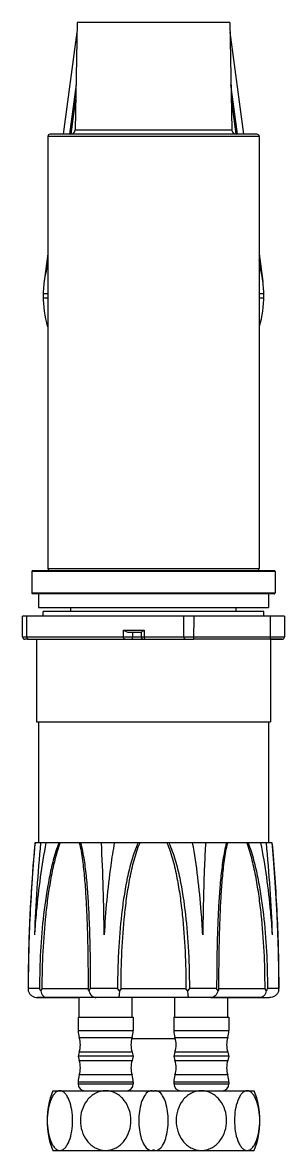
# Model space of a CAD drawing. Header units: millimetres. Extents: x 120 to 1856, y -818 to 764.
# Drawn here: x 1795 to 1852, y 366.7 to 612.2 of the extents above; entities that cross this region are included whole.
import ezdxf

# ---------------------------------------------------------------- set-up
doc = ezdxf.new("R2010")
doc.units = ezdxf.units.MM
doc.header["$LTSCALE"] = 0.1
doc.layers.add('02___PRT_ALL_AXES', color=7, linetype='Continuous')

msp = doc.modelspace()

# ---------------------------------------------------------------- linework, layer by layer
at = {"color": 7, "linetype": 'Continuous'}
for p, q in [((1806.9164, 612.1925), (1806.5092, 588.8628)), ((1840.1404, 612.1925), (1806.9164, 612.1925)), ((1840.1404, 612.1925), (1840.5476, 588.8628)), ((1803.9542, 587.8804), (1806.8799, 610.1038)), ((1840.1769, 610.1038), (1843.1026, 587.8803)), ((1806.6802, 598.6881), (1805.26, 587.8787)), ((1841.7968, 587.8787), (1840.3766, 598.688)), ((1805.6206, 587.8924), (1806.628, 595.6172)), ((1840.4288, 595.6175), (1841.4362, 587.8925)), ((1800.533, 587.3811), (1800.5284, 493.3814)), ((1823.533, 587.38), (1800.533, 587.3811)), ((1846.0333, 587.8803), (1801.0327, 587.8803)), ((1805.6169, 587.8639), (1805.6206, 587.8924)), ((1806.5092, 588.8628), (1840.5476, 588.8628)), ((1846.533, 587.3797), (1823.533, 587.3816)), ((1846.533, 587.3797), (1846.5284, 493.3792)), ((1800.5318, 561.8847), (1799.7337, 555.8229)), ((1846.5318, 561.8335), (1847.3231, 555.8229)), ((1800.5313, 553.1337), (1799.5325, 553.1337)), ((1847.5243, 553.1337), (1846.5313, 553.1337)), ((1799.5318, 552.2885), (1800.5313, 552.2885)), ((1846.5313, 552.2885), (1847.525, 552.2885)), ((1797.0284, 492.6816), (1797.0282, 488.0816)), ((1850.0284, 492.679), (1797.0284, 492.6816)), ((1801.0285, 492.8818), (1797.2284, 492.8816)), ((1800.5284, 493.3814), (1823.5284, 493.3811)), ((1823.531, 492.8812), (1801.0285, 492.8818)), ((1823.5284, 493.3811), (1846.5284, 493.3792)), ((1846.0283, 492.8796), (1823.531, 492.8812)), ((1849.8282, 492.879), (1846.0283, 492.8796)), ((1850.0284, 492.679), (1850.0282, 488.079)), ((1797.0282, 488.0816), (1848.5282, 488.0794)), ((1797.2285, 487.8816), (1797.2282, 487.8816)), ((1797.2282, 487.8816), (1823.5282, 487.8812)), ((1798.3284, 487.8813), (1797.2282, 487.8816)), ((1798.5282, 487.8818), (1798.528, 484.8815)), ((1823.5282, 487.8812), (1849.8281, 487.879)), ((1848.5282, 487.8793), (1848.528, 484.8791)), ((1848.5282, 488.0794), (1850.0282, 488.079)), ((1849.8282, 487.879), (1848.7279, 487.8788)), ((1849.8278, 487.879), (1849.8281, 487.879)), ((1798.528, 484.8815), (1805.278, 484.8818)), ((1799.5279, 482.9708), (1799.528, 483.9704)), ((1805.028, 483.9706), (1799.5282, 483.9704)), ((1823.528, 483.97), (1805.028, 483.9706)), ((1805.278, 484.8818), (1841.778, 484.88)), ((1805.528, 483.9706), (1805.528, 484.8817)), ((1842.028, 483.9688), (1823.528, 483.97)), ((1841.528, 483.9688), (1841.528, 484.88)), ((1841.778, 484.88), (1848.528, 484.8791)), ((1847.5278, 483.968), (1842.028, 483.9688)), ((1847.5279, 482.9695), (1847.528, 483.968)), ((1795.0277, 478.4708), (1795.0279, 482.9708)), ((1795.9066, 482.9709), (1795.0279, 482.9708)), ((1795.9066, 482.9709), (1795.9064, 478.4709)), ((1832.2706, 482.9703), (1795.9066, 482.9709)), ((1830.149, 478.4703), (1830.1492, 482.9703)), ((1832.2706, 482.9703), (1832.2703, 477.9702)), ((1852.0279, 482.9692), (1832.2706, 482.9703)), ((1849.0277, 477.9694), (1849.0279, 482.9694)), ((1852.0279, 482.9692), (1852.0277, 478.4692)), ((1816.9854, 478.4705), (1816.9855, 479.9705)), ((1816.9855, 479.9705), (1821.4647, 479.9705)), ((1818.2744, 479.4705), (1820.8828, 479.4704)), ((1818.9259, 479.4705), (1818.9258, 478.4705)), ((1820.8789, 479.4704), (1820.8789, 478.4704)), ((1821.4647, 479.9705), (1821.4646, 478.4705)), ((1795.0277, 478.4708), (1795.9064, 478.4709)), ((1796.2599, 477.9708), (1795.5277, 477.9708)), ((1795.5277, 477.9708), (1795.5277, 477.9703)), ((1796.2599, 477.9702), (1795.5277, 477.9703)), ((1795.9064, 478.4709), (1818.9258, 478.4705)), ((1796.2599, 477.9708), (1818.7943, 477.9704)), ((1798.0277, 477.9704), (1798.0268, 459.9704)), ((1818.7943, 477.9704), (1832.2703, 477.9702)), ((1818.9258, 478.4705), (1832.2703, 478.4703)), ((1830.5026, 477.9699), (1832.2703, 477.9698)), ((1832.2703, 478.4703), (1852.0277, 478.4692)), ((1851.1927, 477.9693), (1832.2703, 477.9702)), ((1849.0277, 477.9679), (1849.0268, 459.9679)), ((1849.0277, 477.9688), (1851.5277, 477.9687)), ((1851.5277, 477.9671), (1850.4223, 477.9671)), ((1851.5277, 477.9664), (1850.4224, 477.9664)), ((1851.5277, 477.9692), (1851.192, 477.9693)), ((1851.5277, 477.9664), (1851.5277, 477.9692)), ((1798.0271, 459.9704), (1801.0268, 459.9707)), ((1798.5268, 459.9704), (1798.5255, 433.6704)), ((1801.0268, 459.9707), (1823.5268, 459.97)), ((1823.5268, 459.97), (1848.5268, 459.9681)), ((1848.5268, 459.968), (1848.5255, 433.668)), ((1848.5268, 459.9681), (1849.0265, 459.9679)), ((1820.6094, 433.6702), (1797.7278, 433.6706)), ((1848.0886, 433.6683), (1820.6094, 433.6702)), ((1849.3232, 433.668), (1848.0886, 433.6683)), ((1796.2431, 405.268), (1796.2263, 401.5744)), ((1796.247, 405.5095), (1796.2284, 401.9709)), ((1796.2668, 401.9708), (1796.2263, 401.5749)), ((1796.2263, 401.5748), (1796.2321, 401.4323)), ((1798.7226, 401.9709), (1796.2668, 401.9708)), ((1799.3142, 401.9708), (1798.9799, 401.4323)), ((1799.3142, 401.9708), (1809.289, 401.9707)), ((1809.7779, 401.9707), (1809.4715, 401.4322)), ((1815.7067, 401.9705), (1809.7779, 401.9707)), ((1816.1053, 401.4319), (1815.7067, 401.9705)), ((1816.4707, 401.9704), (1816.1053, 401.4319)), ((1816.4707, 401.9704), (1830.5773, 401.9697)), ((1830.9426, 401.4312), (1830.5773, 401.9697)), ((1831.3412, 401.9697), (1830.9426, 401.4312)), ((1837.2701, 401.9693), (1831.3412, 401.9697)), ((1837.5764, 401.4308), (1837.2701, 401.9693)), ((1837.7589, 401.9693), (1847.7338, 401.9685)), ((1848.0679, 401.4299), (1847.7338, 401.9685)), ((1850.7811, 401.9681), (1848.3253, 401.9684)), ((1850.8216, 401.5722), (1850.7811, 401.9681)), ((1850.8157, 401.4296), (1850.8215, 401.5722)), ((1798.292, 399.9707), (1801.0239, 399.9703)), ((1815.9086, 399.9704), (1798.292, 399.9702)), ((1801.0239, 399.9699), (1807.3656, 399.9695)), ((1846.7503, 399.9685), (1815.9086, 399.9704)), ((1835.9807, 399.9694), (1840.1544, 399.9689)), ((1839.6953, 399.9679), (1846.0239, 399.9677)), ((1846.0239, 399.9681), (1848.7557, 399.9682)), ((1847.0675, 399.9684), (1847.5255, 399.9684)), ((1847.6862, 399.9677), (1848.7557, 399.9677)), ((1807.1156, 392.8128), (1819.1156, 392.8128)), ((1827.9453, 392.8128), (1839.9453, 392.8128)), ((1807.3656, 391.2515), (1818.8656, 391.2515)), ((1818.8159, 391.0903), (1828.1953, 391.0903)), ((1828.1953, 391.2515), (1839.6953, 391.2515)), ((1807.3599, 388.1119), (1807.1476, 387.1903)), ((1818.8712, 388.1119), (1807.3599, 388.1119)), ((1818.8712, 388.1119), (1819.0836, 387.1903)), ((1828.1897, 388.1119), (1827.9773, 387.1903)), ((1839.701, 388.1119), (1828.1897, 388.1119)), ((1839.701, 388.1119), (1839.9133, 387.1903)), ((1819.0836, 387.1903), (1807.1476, 387.1903)), ((1807.1476, 387.1903), (1807.3599, 386.2687)), ((1807.3599, 386.2687), (1818.8712, 386.2687)), ((1819.0836, 387.1903), (1818.8712, 386.2687)), ((1839.9133, 387.1903), (1827.9773, 387.1903)), ((1827.9773, 387.1903), (1828.1897, 386.2687)), ((1828.1897, 386.2687), (1839.701, 386.2687)), ((1839.9133, 387.1903), (1839.701, 386.2687)), ((1818.8656, 383.129), (1807.3656, 383.129)), ((1839.6953, 383.129), (1828.1953, 383.129)), ((1819.1156, 381.5678), (1807.1156, 381.5678)), ((1839.9453, 381.5678), (1827.9453, 381.5678)), ((1801.6156, 379.6903), (1845.4448, 379.6903)), ((1801.6156, 366.6903), (1845.4448, 366.6903))]:
    msp.add_line(p, q, dxfattribs=at)
for points in [[(1797.7279, 433.6706), (1797.524, 431.358), (1797.3002, 428.6236), (1797.0855, 425.7426), (1796.8842, 422.7188), (1796.7008, 419.5496), (1796.5398, 416.2288), (1796.406, 412.7478), (1796.3051, 409.0974), (1796.2431, 405.268)], [(1850.8216, 401.5722), (1850.8001, 405.7263), (1850.7226, 409.9902), (1850.5971, 414.0522), (1850.432, 417.9105), (1850.2357, 421.5626), (1850.016, 425.0045), (1849.781, 428.2268), (1849.5388, 431.2147), (1849.3232, 433.668)]]:
    msp.add_lwpolyline(points, dxfattribs=at)
for centre, radius, start, end in [((1801.0337, 587.3804), 0.5, 90.061182, 179.978025), ((1805.5093, 588.8803), 1, 270.005441, 359.000088), ((1841.5475, 588.8803), 1, 180.999912, 269.994559), ((1846.0323, 587.3802), 0.5, 0.003731, 89.938301), ((1870.0675, 546.5385), 70.9439, 168.573796, 172.480093), ((1776.6612, 546.4835), 71.2764, 7.529395, 11.390087), ((1823.5284, 552.6903), 24, 163.877822, 196.067518), ((1823.5284, 552.6903), 24, 344.076667, 16.059857), ((1797.2284, 492.6816), 0.2, 89.9972, 179.9972), ((1801.0284, 493.3814), 0.5, 179.9972, 270.009435), ((1846.0284, 493.3792), 0.5, 269.997205, 359.9972), ((1849.8284, 492.679), 0.2, 359.9972, 89.9972), ((1797.2282, 488.0816), 0.2, 179.9972, 269.9972), ((1849.8282, 488.079), 0.2, 269.9972, 359.9972), ((1795.5277, 478.4708), 0.5, 179.9972, 269.9972), ((1795.5277, 478.4703), 0.5, 179.9972, 269.9972), ((1821.3789, 478.4704), 0.5, 179.9972, 269.9972), ((1851.5277, 478.4692), 0.5, 269.9972, 359.9972), ((1851.5277, 478.4687), 0.5, 269.9972, 359.9972), ((1851.5277, 478.4669), 0.5, 269.9972, 359.9972), ((1851.5277, 478.4664), 0.5, 269.9972, 359.9972), ((2142.6143, 400.5912), 345.2407, 174.501733, 177.838101), ((1506.1229, 400.7281), 343.5486, 2.149276, 5.502087), ((1812.1156, 392.8128), 5, 180, 198.194872), ((1814.1156, 392.8128), 5, 341.805128, 0), ((1832.9453, 392.8128), 5, 180, 198.194872), ((1834.9453, 392.8128), 5, 341.805128, 0), ((1812.1156, 381.5678), 5, 161.805128, 180), ((1814.1156, 381.5678), 5, 0, 18.194872), ((1832.9453, 381.5678), 5, 161.805128, 180), ((1834.9453, 381.5678), 5, 0, 18.194872), ((1823.1987, 378.1765), 1.5365, 117.639048, 118.070247), ((1823.8622, 378.1766), 1.5363, 61.923915, 62.381539), ((1823.1987, 368.204), 1.5364, 241.936467, 242.360206), ((1823.862, 368.2044), 1.5368, 297.615335, 298.104435)]:
    msp.add_arc(centre, radius, start, end, dxfattribs=at)
for centre, major_axis, start_param, end_param in [((1802.6156, 389.6903), (-5, 0), 2.82042886, 3.45915308), ((1823.6156, 389.6903), (0, 5), 1.2532359, 1.89196012), ((1823.4453, 389.6903), (-5, 0), 2.82042886, 3.45915308), ((1844.4453, 389.6903), (0, 5), 1.2532359, 1.89196012), ((1802.6156, 384.6903), (-5, 0), 2.82403222, 3.46275645), ((1823.6156, 384.6903), (0, 5), 1.24963253, 1.88835676), ((1823.4453, 384.6903), (-5, 0), 2.82403222, 3.46275645), ((1844.4453, 384.6903), (0, 5), 1.24963253, 1.88835676)]:
    msp.add_ellipse(centre, major_axis=major_axis, ratio=1, start_param=start_param, end_param=end_param, dxfattribs=at)
for points, knots in [([(1816.9855, 479.9705), (1817.164, 479.8443), (1817.5658, 479.6092), (1818.0276, 479.4705), (1818.2744, 479.4705)], [0, 0, 0, 0, 0.46967246, 1, 1, 1, 1]), ([(1820.8828, 479.4704), (1820.8914, 479.4705), (1820.9113, 479.4942), (1820.9481, 479.5272), (1821.0015, 479.5831), (1821.0992, 479.6769), (1821.2521, 479.8123), (1821.3885, 479.9166), (1821.4647, 479.9705)], [0, 0, 0, 0, 0.03355254, 0.10421431, 0.20482734, 0.3296436, 0.63571321, 1, 1, 1, 1]), ([(1795.9064, 478.4709), (1795.9064, 478.3481), (1795.952, 478.1634), (1796.1124, 478.0014), (1796.2131, 477.9708), (1796.2599, 477.9708)], [0, 0, 0, 0, 0.55252593, 0.78920648, 1, 1, 1, 1]), ([(1817.3389, 477.9705), (1817.2921, 477.9705), (1817.1914, 478.001), (1817.031, 478.163), (1816.9854, 478.3477), (1816.9854, 478.4705)], [0, 0, 0, 0, 0.21079352, 0.44747407, 1, 1, 1, 1]), ([(1818.9258, 478.4705), (1818.9258, 478.3519), (1818.9103, 478.1899), (1818.8625, 478.0243), (1818.8153, 477.9704), (1818.7943, 477.9704)], [0, 0, 0, 0, 0.66444631, 0.88208244, 1, 1, 1, 1]), ([(1821.4646, 478.4705), (1821.4646, 478.4379), (1821.4732, 478.3145), (1821.5155, 478.1914), (1821.5682, 478.1169)], [0, 0, 0, 0, 0.26270544, 1, 1, 1, 1]), ([(1821.5682, 478.1169), (1821.584, 478.0946), (1821.6469, 478.0191), (1821.7469, 477.9704), (1821.8182, 477.9704)], [0, 0, 0, 0, 0.27731861, 1, 1, 1, 1]), ([(1830.5026, 477.9703), (1830.4557, 477.9703), (1830.355, 478.0008), (1830.1946, 478.1628), (1830.149, 478.3475), (1830.149, 478.4703)], [0, 0, 0, 0, 0.21079352, 0.44747407, 1, 1, 1, 1]), ([(1797.7381, 433.6706), (1797.5159, 431.1179), (1797.0938, 425.9183), (1796.627, 418.0367), (1796.3342, 410.0224), (1796.2646, 404.6573), (1796.2668, 401.9708)], [0, 0, 0, 0, 0.24215844, 0.49298286, 0.74610423, 1, 1, 1, 1]), ([(1800.1296, 433.6707), (1799.1678, 428.7093), (1798.2468, 422.0173), (1797.7261, 415.2976), (1797.6193, 413.6148)], [0, 0, 0, 0, 0.74982542, 1, 1, 1, 1]), ([(1802.9448, 433.6707), (1802.7083, 433.0582), (1802.2651, 431.8153), (1801.7093, 429.9086), (1801.2387, 427.9679), (1800.4034, 424.0406), (1799.5249, 418.0624), (1798.8629, 410.0326), (1798.7258, 404.6581), (1798.7226, 401.9709)], [0, 0, 0, 0, 0.06132049, 0.12317391, 0.18540755, 0.24779812, 0.4981505, 0.74901111, 1, 1, 1, 1]), ([(1799.3142, 401.9708), (1799.3143, 404.6517), (1799.446, 410.0133), (1799.9531, 416.6973), (1800.6025, 422.0144), (1801.234, 425.9736), (1801.9125, 429.2383), (1802.5968, 431.8008), (1803.0059, 433.0565), (1803.238, 433.6707)], [0, 0, 0, 0, 0.25082628, 0.50154972, 0.6268162, 0.75190478, 0.87657605, 0.93856473, 1, 1, 1, 1]), ([(1807.362, 433.6707), (1807.5206, 433.0534), (1807.7819, 431.794), (1808.1802, 429.2281), (1808.5256, 425.9622), (1808.8092, 422.0067), (1809.0715, 416.6859), (1809.2473, 410.0039), (1809.2892, 404.6508), (1809.289, 401.9707)], [0, 0, 0, 0, 0.06010084, 0.12117753, 0.24485324, 0.3696738, 0.49515659, 0.74723401, 1, 1, 1, 1]), ([(1807.6374, 433.6706), (1807.8211, 433.0631), (1808.0838, 431.8068), (1808.4196, 429.9037), (1808.6832, 427.9647), (1808.9671, 425.3459), (1809.2342, 422.0423), (1809.4558, 418.0548), (1809.6093, 414.0474), (1809.7088, 410.0278), (1809.767, 406.0009), (1809.776, 403.3144), (1809.7779, 401.9707)], [0, 0, 0, 0, 0.05981447, 0.12068402, 0.18218017, 0.24415139, 0.36891808, 0.49445761, 0.62048517, 0.74683063, 0.87336905, 1, 1, 1, 1]), ([(1812.7942, 413.6146), (1812.7572, 416.9722), (1812.6475, 423.6606), (1812.3725, 430.3449), (1812.1828, 433.6705)], [0, 0, 0, 0, 0.50200477, 1, 1, 1, 1]), ([(1815.0018, 433.6704), (1814.7083, 432.0164), (1813.6566, 425.3697), (1813.0602, 418.6559), (1812.7942, 413.6146)], [0, 0, 0, 0, 0.24967228, 1, 1, 1, 1]), ([(1820.2074, 433.6702), (1819.6274, 432.4637), (1818.7378, 429.9221), (1817.7858, 426.0158), (1817.0777, 422.0529), (1816.3709, 416.7301), (1815.9487, 411.3714), (1815.7389, 406.002), (1815.7108, 403.3143), (1815.7067, 401.9705)], [0, 0, 0, 0, 0.12470349, 0.24954078, 0.37446636, 0.49947322, 0.74964632, 0.87481301, 1, 1, 1, 1]), ([(1816.4707, 401.9704), (1816.4708, 404.6512), (1816.5938, 410.012), (1817.0773, 416.6972), (1817.7224, 422.0156), (1818.3706, 425.9779), (1819.0964, 429.2455), (1819.8623, 431.8081), (1820.3357, 433.0607), (1820.6094, 433.6702)], [0, 0, 0, 0, 0.25029661, 0.50044908, 0.62544984, 0.75037573, 0.87521445, 0.93761629, 1, 1, 1, 1]), ([(1826.4416, 433.6699), (1826.7153, 433.0603), (1827.1885, 431.8077), (1827.9542, 429.2451), (1828.6797, 425.9774), (1829.3274, 422.015), (1829.972, 416.6966), (1830.4549, 410.0113), (1830.5774, 404.6506), (1830.5773, 401.9697)], [0, 0, 0, 0, 0.06238385, 0.12478568, 0.2496244, 0.3745503, 0.49955105, 0.74970347, 1, 1, 1, 1]), ([(1826.8437, 433.6699), (1827.129, 433.0639), (1827.6457, 431.8255), (1828.4711, 429.2742), (1829.5807, 424.7097), (1830.5702, 418.0646), (1831.1009, 411.3709), (1831.3088, 406.0012), (1831.338, 403.3136), (1831.3412, 401.9697)], [0, 0, 0, 0, 0.06239291, 0.12479676, 0.24962813, 0.49948597, 0.74965378, 0.87481684, 1, 1, 1, 1]), ([(1834.2548, 413.6135), (1834.1663, 415.2959), (1833.7351, 422.0096), (1832.9287, 428.7038), (1832.048, 433.6696)], [0, 0, 0, 0, 0.25039602, 1, 1, 1, 1]), ([(1834.8671, 433.6694), (1834.7723, 432.011), (1834.4447, 425.33), (1834.3108, 418.6409), (1834.2548, 413.6135)], [0, 0, 0, 0, 0.24833852, 1, 1, 1, 1]), ([(1839.4137, 433.6691), (1839.241, 433.0584), (1838.9599, 431.8073), (1838.5204, 429.2538), (1838.135, 425.9945), (1837.816, 422.0409), (1837.5936, 418.0533), (1837.4398, 414.046), (1837.3402, 410.0264), (1837.2803, 405.9996), (1837.274, 403.3131), (1837.2701, 401.9693)], [0, 0, 0, 0, 0.05980835, 0.12069088, 0.24414769, 0.36891666, 0.49445474, 0.62048269, 0.7468284, 0.87336754, 1, 1, 1, 1]), ([(1837.7589, 401.9693), (1837.759, 404.6495), (1837.8014, 410.0025), (1837.9779, 416.6845), (1838.2406, 422.0052), (1838.5247, 425.9607), (1838.8704, 429.2266), (1839.269, 431.7925), (1839.5304, 433.0519), (1839.6891, 433.6691)], [0, 0, 0, 0, 0.25276599, 0.50484341, 0.63032621, 0.75514678, 0.87882247, 0.93989921, 1, 1, 1, 1]), ([(1843.8131, 433.6687), (1844.0452, 433.0545), (1844.454, 431.7987), (1845.1381, 429.2362), (1845.8163, 425.9715), (1846.4474, 422.0122), (1847.0963, 416.695), (1847.6027, 410.0109), (1847.7339, 404.6494), (1847.7338, 401.9685)], [0, 0, 0, 0, 0.06143554, 0.12342414, 0.24809542, 0.37318397, 0.49845041, 0.7491738, 1, 1, 1, 1]), ([(1844.1062, 433.6687), (1844.354, 433.0612), (1844.7871, 431.8138), (1845.5228, 429.2645), (1846.2536, 426.0067), (1846.9353, 422.049), (1847.6362, 416.7269), (1848.1854, 410.03), (1848.3218, 404.6557), (1848.3253, 401.9684)], [0, 0, 0, 0, 0.06127645, 0.12317238, 0.24775954, 0.3728476, 0.49815733, 0.74901413, 1, 1, 1, 1]), ([(1849.4298, 413.6123), (1849.3231, 415.2951), (1848.8032, 422.0149), (1847.8822, 428.7069), (1846.9209, 433.6684)], [0, 0, 0, 0, 0.25017528, 1, 1, 1, 1]), ([(1849.3129, 433.668), (1849.536, 431.1155), (1849.9558, 425.9157), (1850.4226, 418.0341), (1850.7143, 410.0198), (1850.7838, 404.6547), (1850.7811, 401.9681)], [0, 0, 0, 0, 0.24215534, 0.49298066, 0.74610286, 1, 1, 1, 1]), ([(1796.2321, 401.4323), (1796.2965, 401.217), (1796.5051, 400.8065), (1797.1572, 400.1796), (1797.8483, 399.9707), (1798.292, 399.9707)], [0, 0, 0, 0, 0.25167539, 0.50303373, 1, 1, 1, 1]), ([(1798.9799, 401.4323), (1798.9536, 401.4763), (1798.855, 401.6493), (1798.7722, 401.8316), (1798.7226, 401.9709)], [0, 0, 0, 0, 0.25733952, 1, 1, 1, 1]), ([(1798.9799, 401.4323), (1799.0187, 401.2254), (1799.1356, 400.8412), (1799.4383, 400.3618), (1799.8363, 400.0459), (1800.1497, 399.9708), (1800.2975, 399.9707)], [0, 0, 0, 0, 0.29791226, 0.56162444, 0.7909351, 1, 1, 1, 1]), ([(1809.4715, 401.4322), (1809.4511, 401.4762), (1809.3759, 401.6505), (1809.3191, 401.8327), (1809.289, 401.9707)], [0, 0, 0, 0, 0.25585402, 1, 1, 1, 1]), ([(1809.4715, 401.4322), (1809.5658, 401.0317), (1809.874, 400.4638), (1810.5331, 400.0435), (1810.8938, 399.9706), (1811.067, 399.9706)], [0, 0, 0, 0, 0.53509466, 0.77471143, 1, 1, 1, 1]), ([(1816.1053, 401.4319), (1816.0984, 401.231), (1816.0793, 400.8742), (1816.0372, 400.4597), (1815.9976, 400.2085), (1815.9685, 400.0824), (1815.9466, 400.0109), (1815.9209, 399.9704), (1815.9086, 399.9704)], [0, 0, 0, 0, 0.40537128, 0.72116169, 0.83683447, 0.92174166, 0.97529853, 1, 1, 1, 1]), ([(1830.9426, 401.4312), (1830.9494, 401.2303), (1830.9685, 400.8735), (1831.0105, 400.459), (1831.0502, 400.2077), (1831.0792, 400.0816), (1831.1011, 400.0102), (1831.1269, 399.9697), (1831.1391, 399.9697)], [0, 0, 0, 0, 0.40537114, 0.72115527, 0.83682433, 0.92172795, 0.97528861, 1, 1, 1, 1]), ([(1837.5764, 401.4308), (1837.482, 401.0303), (1837.1738, 400.4625), (1836.5147, 400.0423), (1836.1539, 399.9693), (1835.9807, 399.9694)], [0, 0, 0, 0, 0.53509589, 0.77472011, 1, 1, 1, 1]), ([(1837.7589, 401.9693), (1837.749, 401.9239), (1837.7032, 401.7397), (1837.6366, 401.5608), (1837.5764, 401.4308)], [0, 0, 0, 0, 0.24476947, 1, 1, 1, 1]), ([(1848.0679, 401.4299), (1848.0292, 401.223), (1847.9122, 400.8388), (1847.6094, 400.3595), (1847.2114, 400.0436), (1846.898, 399.9685), (1846.7503, 399.9685)], [0, 0, 0, 0, 0.29791658, 0.56163409, 0.79095175, 1, 1, 1, 1]), ([(1848.3253, 401.9684), (1848.3091, 401.9229), (1848.237, 401.7371), (1848.1455, 401.5592), (1848.0679, 401.4299)], [0, 0, 0, 0, 0.24298305, 1, 1, 1, 1]), ([(1850.8157, 401.4296), (1850.7514, 401.2143), (1850.5427, 400.8039), (1849.8905, 400.177), (1849.1994, 399.9682), (1848.7557, 399.9682)], [0, 0, 0, 0, 0.25167281, 0.50302973, 1, 1, 1, 1]), ([(1803.1563, 379.6903), (1802.9554, 379.6903), (1802.5192, 379.5661), (1801.9707, 379.098), (1801.4981, 378.4178), (1800.9496, 377.2276), (1800.5163, 375.4589), (1800.3447, 373.1904), (1800.5162, 370.922), (1800.9494, 369.1534), (1801.4979, 367.9632), (1801.9705, 367.2828), (1802.5191, 366.8145), (1802.9554, 366.6903), (1803.1563, 366.6903)], [0, 0, 0, 0, 0.03993409, 0.08613587, 0.14086321, 0.20349625, 0.3457646, 0.49999817, 0.65421433, 0.79646965, 0.85910634, 0.91384337, 0.96006315, 1, 1, 1, 1]), ([(1803.1563, 366.6903), (1803.3571, 366.6903), (1803.7933, 366.8145), (1804.3419, 367.2826), (1804.8145, 367.9629), (1805.363, 369.1531), (1805.7962, 370.9217), (1805.9678, 373.1903), (1805.7962, 375.4589), (1805.363, 377.2275), (1804.8145, 378.4177), (1804.3419, 379.098), (1803.7933, 379.5661), (1803.3571, 379.6903), (1803.1563, 379.6903)], [0, 0, 0, 0, 0.03993556, 0.08614309, 0.14087112, 0.20350159, 0.34576311, 0.50000038, 0.65423699, 0.79649907, 0.85912969, 0.91385745, 0.96006468, 1, 1, 1, 1]), ([(1813.1156, 379.6903), (1812.3375, 379.6903), (1810.7573, 379.268), (1808.9566, 377.6743), (1807.8557, 375.5515), (1807.4875, 373.1939), (1807.8535, 370.836), (1808.9521, 368.7122), (1810.7514, 367.1156), (1812.3315, 366.6915), (1813.11, 366.6896)], [0, 0, 0, 0, 0.12452405, 0.24945411, 0.3746585, 0.49995822, 0.62524362, 0.75043561, 0.87539335, 1, 1, 1, 1]), ([(1813.11, 366.6896), (1813.8889, 366.6896), (1815.4708, 367.1104), (1817.2736, 368.7049), (1818.3754, 370.8285), (1818.7437, 373.1875), (1818.3772, 375.5467), (1817.277, 377.6712), (1815.476, 379.2672), (1813.8944, 379.6903), (1813.1156, 379.6903)], [0, 0, 0, 0, 0.12459692, 0.24952094, 0.37471253, 0.5000027, 0.62529242, 0.7504855, 0.87540958, 1, 1, 1, 1]), ([(1822.4757, 379.5322), (1822.0947, 379.329), (1821.4234, 378.5353), (1820.5472, 376.4032), (1820.1637, 373.1901), (1820.5472, 369.9771), (1821.4235, 367.8451), (1822.0948, 367.0515), (1822.4759, 366.8483)], [0, 0, 0, 0, 0.09383587, 0.21457538, 0.50000603, 0.78543313, 0.90616883, 1, 1, 1, 1]), ([(1823.0748, 379.6903), (1822.9242, 379.6903), (1822.7183, 379.6476), (1822.5331, 379.5623), (1822.486, 379.5376)], [0, 0, 0, 0, 0.73897594, 1, 1, 1, 1]), ([(1823.6745, 379.5319), (1823.6266, 379.5575), (1823.4384, 379.6458), (1823.2284, 379.6903), (1823.0748, 379.6903)], [0, 0, 0, 0, 0.26138325, 1, 1, 1, 1]), ([(1823.986, 379.6903), (1823.8336, 379.6903), (1823.6252, 379.6465), (1823.4382, 379.5594), (1823.3906, 379.5341)], [0, 0, 0, 0, 0.73876779, 1, 1, 1, 1]), ([(1824.5744, 379.5379), (1824.5273, 379.5625), (1824.3423, 379.6476), (1824.1366, 379.6903), (1823.986, 379.6903)], [0, 0, 0, 0, 0.26100824, 1, 1, 1, 1]), ([(1824.586, 366.8488), (1824.967, 367.0523), (1825.638, 367.8462), (1826.5139, 369.9782), (1826.8971, 373.191), (1826.5136, 376.4036), (1825.6375, 378.5353), (1824.9663, 379.3289), (1824.5853, 379.5321)], [0, 0, 0, 0, 0.0938533, 0.21460062, 0.50002394, 0.78543486, 0.90616673, 1, 1, 1, 1]), ([(1833.9453, 379.6903), (1833.1673, 379.6903), (1831.5871, 379.268), (1829.7864, 377.6743), (1828.6854, 375.5515), (1828.3173, 373.1939), (1828.6832, 370.836), (1829.7819, 368.7122), (1831.5811, 367.1156), (1833.1613, 366.6915), (1833.9398, 366.6896)], [0, 0, 0, 0, 0.12452405, 0.24945411, 0.3746585, 0.49995822, 0.62524362, 0.75043561, 0.87539335, 1, 1, 1, 1]), ([(1833.9398, 366.6896), (1834.7187, 366.6896), (1836.3006, 367.1104), (1838.1034, 368.7049), (1839.2052, 370.8285), (1839.5735, 373.1875), (1839.2069, 375.5467), (1838.1068, 377.6712), (1836.3058, 379.2672), (1834.7242, 379.6903), (1833.9453, 379.6903)], [0, 0, 0, 0, 0.12459692, 0.24952094, 0.37471253, 0.5000027, 0.62529242, 0.7504855, 0.87540958, 1, 1, 1, 1]), ([(1843.9046, 379.6903), (1843.7038, 379.6903), (1843.2675, 379.5661), (1842.719, 379.098), (1842.2464, 378.4177), (1841.6979, 377.2275), (1841.2646, 375.4589), (1841.0931, 373.1903), (1841.2646, 370.9217), (1841.6979, 369.1531), (1842.2464, 367.9629), (1842.719, 367.2826), (1843.2675, 366.8145), (1843.7038, 366.6903), (1843.9046, 366.6903)], [0, 0, 0, 0, 0.03993526, 0.08614241, 0.14087018, 0.20350069, 0.34576355, 0.50000042, 0.65423708, 0.79649945, 0.85912996, 0.91385769, 0.96006479, 1, 1, 1, 1]), ([(1843.9046, 366.6903), (1844.1055, 366.6903), (1844.5417, 366.8145), (1845.0903, 367.2826), (1845.5629, 367.9629), (1846.1113, 369.1531), (1846.5446, 370.9217), (1846.7162, 373.1903), (1846.5446, 375.4589), (1846.1113, 377.2275), (1845.5629, 378.4177), (1845.0903, 379.098), (1844.5417, 379.5661), (1844.1055, 379.6903), (1843.9046, 379.6903)], [0, 0, 0, 0, 0.03993545, 0.08614277, 0.14087062, 0.203501, 0.34576328, 0.50000034, 0.65423736, 0.79649853, 0.85912893, 0.913857, 0.96006452, 1, 1, 1, 1]), ([(1822.486, 366.843), (1822.5331, 366.8183), (1822.7183, 366.733), (1822.9242, 366.6903), (1823.0748, 366.6903)], [0, 0, 0, 0, 0.26102442, 1, 1, 1, 1]), ([(1823.0748, 366.6903), (1823.2284, 366.6903), (1823.4383, 366.7348), (1823.6265, 366.8231), (1823.6745, 366.8487)], [0, 0, 0, 0, 0.73861971, 1, 1, 1, 1]), ([(1823.3824, 366.8508), (1823.4306, 366.8249), (1823.6199, 366.7354), (1823.8314, 366.6903), (1823.986, 366.6903)], [0, 0, 0, 0, 0.26153605, 1, 1, 1, 1]), ([(1823.986, 366.6903), (1824.1366, 366.6903), (1824.3422, 366.733), (1824.5273, 366.8181), (1824.5744, 366.8427)], [0, 0, 0, 0, 0.73899321, 1, 1, 1, 1])]:
    msp.add_open_spline(points, degree=3, knots=knots, dxfattribs=at)
at = {"layer": '02___PRT_ALL_AXES', "color": 7, "linetype": 'Continuous'}
for p, q in [((1807.3656, 395.6903), (1807.3656, 399.9705)), ((1818.8656, 395.6903), (1818.8656, 399.9702)), ((1828.1953, 395.6903), (1828.1953, 399.9698)), ((1839.6953, 395.6903), (1839.6953, 399.969)), ((1807.1156, 395.6903), (1819.1156, 395.6903)), ((1807.1156, 395.6903), (1807.1156, 392.8128)), ((1819.1156, 395.6903), (1819.1156, 392.8128)), ((1827.9453, 395.6903), (1839.9453, 395.6903)), ((1827.9453, 395.6903), (1827.9453, 392.8128)), ((1839.9453, 395.6903), (1839.9453, 392.8128)), ((1807.1156, 381.5678), (1807.1156, 381.1903)), ((1807.1156, 381.1903), (1819.1156, 381.1903)), ((1819.1156, 381.5678), (1819.1156, 381.1903)), ((1827.9453, 381.5678), (1827.9453, 381.1903)), ((1827.9453, 381.1903), (1839.9453, 381.1903)), ((1839.9453, 381.5678), (1839.9453, 381.1903))]:
    msp.add_line(p, q, dxfattribs=at)
for centre, radius, start, end in [((1808.6156, 381.1903), 1.5, 180, 270), ((1817.6156, 381.1903), 1.5, 270, 0), ((1829.4453, 381.1903), 1.5, 180, 270), ((1838.4453, 381.1903), 1.5, 270, 0), ((1817.8906, 373.1903), 17.525, 158.228946, 201.771054), ((1829.1703, 373.1903), 17.525, 338.228946, 21.771054)]:
    msp.add_arc(centre, radius, start, end, dxfattribs=at)

doc.saveas('drawing.dxf')
